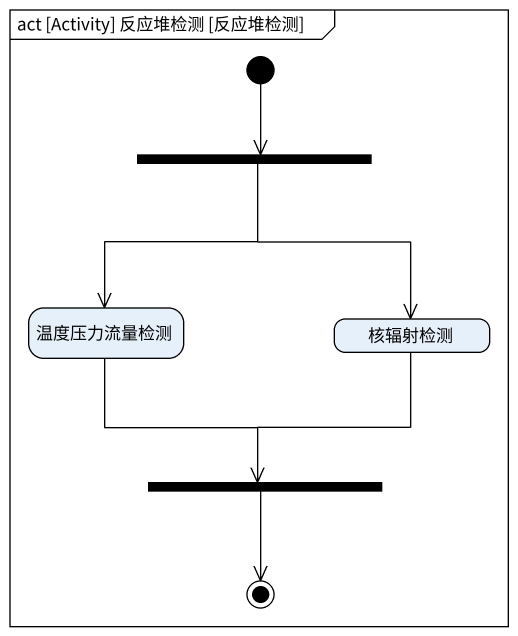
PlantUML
@startuml
mainframe act [Activity] 反应堆检测 [反应堆检测]
hide empty description
state fork1 <<fork>>
state 温度压力流量检测
state 核辐射检测
state fork2 <<join>>
[*] --> fork1
fork1 --> 温度压力流量检测
fork1 --> 核辐射检测
温度压力流量检测 --> fork2
核辐射检测 --> fork2
fork2 --> [*]
@enduml
